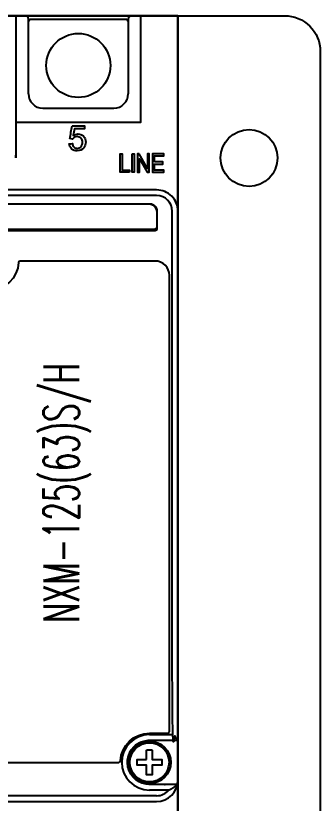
# Model space of a CAD drawing. Header units: millimetres. Extents: x 28713 to 59118, y -54378 to -19615.
# Drawn here: x 37186.5 to 37229.3, y -51756.7 to -51645.9 of the extents above; entities that cross this region are included whole.
import ezdxf

# ---------------------------------------------------------------- set-up
doc = ezdxf.new("R2010")
doc.units = ezdxf.units.MM
doc.header["$LTSCALE"] = 3
for name, color, linetype in [('@.VISIBLE', 7, 'Continuous'), ('equipments', 2, 'Continuous'), ('TEXT', 7, 'Continuous')]:
    doc.layers.add(name, color=color, linetype=linetype)
doc.styles.add('Ann_w01', font='romans.shx', dxfattribs={"width": 0.6, "bigfont": 'chineset.shx'})

msp = doc.modelspace()

# ---------------------------------------------------------------- linework, layer by layer
at = {"layer": '@.VISIBLE'}
msp.add_line((37209.26, -51645.93), (37209.26, -51780.93), dxfattribs=at)
msp.add_lwpolyline([(37229.26, -51650.93), (37229.26, -51775.93, -0.414214), (37224.26, -51780.93), (37116.26, -51780.93, -0.414214), (37111.26, -51775.93), (37111.26, -51650.93, -0.414214), (37116.26, -51645.93), (37224.26, -51645.93, -0.414214)], format="xyb", close=True, dxfattribs=at)
at = {"layer": '@.VISIBLE', "color": 2}
msp.add_circle((37219.26, -51665.93), 4, dxfattribs=at)
at = {"layer": 'equipments'}
for p, q in [((37186.46, -51654.93), (37186.46, -51665.93)), ((37190.26, -51658.93), (37200.26, -51658.93)), ((37186.46, -51665.93), (37186.46, -51665.55)), ((37206.26, -51671.23), (37134.26, -51671.23)), ((37205.26, -51747.03), (37208.46, -51747.03)), ((37206.26, -51755.63), (37134.26, -51755.63)), ((37207.96, -51754.83), (37205.26, -51754.83))]:
    msp.add_line(p, q, dxfattribs=at)
for points in [[(37183.66, -51780.93), (37209.26, -51780.93), (37209.26, -51753.43), (37209.26, -51645.93), (37184.16, -51645.93, 0.414214), (37183.66, -51646.43)], [(37188.26, -51656.93), (37188.26, -51646.43, 0.414214), (37187.76, -51645.93)], [(37202.76, -51645.93, 0.414214), (37202.26, -51646.43), (37202.26, -51656.93)], [(37209.26, -51673.43, 0.414214), (37206.26, -51670.43), (37134.26, -51670.43, 0.414214), (37131.26, -51673.43)], [(37153.99, -51676.49, -0.176327), (37154.95, -51676.13), (37206.06, -51676.13, 0.414214), (37206.36, -51675.83), (37206.36, -51673.43, 0.414214), (37205.36, -51672.43), (37135.16, -51672.43, 0.414214), (37134.16, -51673.43), (37134.16, -51679.33, 0.414214), (37134.46, -51679.63), (37149.69, -51679.63, 0.176327), (37150.65, -51679.28)], [(37155.08, -51675.93), (37205.96, -51675.93, 0.414214), (37206.36, -51675.53)], [(37134.26, -51756.43), (37206.26, -51756.43, 0.414213), (37209.26, -51753.43)]]:
    msp.add_lwpolyline(points, format="xyb", dxfattribs=at)
at = {"layer": 'equipments', "color": 8}
msp.add_lwpolyline([(37204.01, -51645.93), (37204.01, -51660.93), (37186.51, -51660.93), (37186.51, -51645.93)], dxfattribs=at)
at = {"layer": 'equipments'}
msp.add_lwpolyline([(37188.26, -51646.68), (37188.51, -51646.43), (37202.01, -51646.43), (37202.26, -51646.68)], dxfattribs=at)
for points in [[(37202.45, -51667.93), (37201.15, -51667.93), (37201.15, -51665.35), (37201.42, -51665.35), (37201.42, -51667.64), (37202.45, -51667.64)], [(37202.83, -51665.35), (37203.1, -51665.35), (37203.1, -51667.93), (37202.83, -51667.93)], [(37203.82, -51665.35), (37203.59, -51665.35), (37203.59, -51667.93), (37203.85, -51667.93), (37203.85, -51666.05), (37204.95, -51667.93), (37205.23, -51667.93), (37205.23, -51665.35), (37204.97, -51665.35), (37204.97, -51667.4)], [(37205.98, -51666.49), (37205.98, -51665.64), (37207.26, -51665.64), (37207.26, -51665.35), (37205.7, -51665.35), (37205.7, -51667.93), (37207.26, -51667.93), (37207.26, -51667.64), (37205.98, -51667.64), (37205.98, -51666.79), (37207.14, -51666.79), (37207.14, -51666.49)]]:
    msp.add_lwpolyline(points, close=True, dxfattribs=at)
msp.add_lwpolyline([(37187.06, -51680.43, 0.40065), (37186.86, -51680.62, -0.954521), (37178.67, -51680.62, 0.40065), (37178.47, -51680.43), (37162.06, -51680.43, 0.40065), (37161.86, -51680.62, -0.954521), (37153.67, -51680.62, 0.40065), (37153.47, -51680.43), (37134.46, -51680.43, 0.414214), (37132.46, -51682.43), (37132.46, -51746.63, 0.414214), (37132.66, -51746.83), (37135.26, -51746.83, -0.40065), (37139.36, -51750.74, 0.40065), (37139.56, -51750.93), (37200.97, -51750.93, 0.40065), (37201.17, -51750.74, -0.40065), (37205.26, -51746.83), (37207.86, -51746.83, 0.414214), (37208.06, -51746.63), (37208.06, -51682.43, 0.414214), (37206.06, -51680.43)], format="xyb", close=True, dxfattribs=at)
for centre, radius in [((37195.26, -51652.93), 4.5), ((37205.26, -51750.93), 3), ((37205.26, -51750.93), 2.75)]:
    msp.add_circle(centre, radius, dxfattribs=at)
for centre, radius, start, end in [((37190.26, -51656.93), 2, 180, 270), ((37200.26, -51656.93), 2, 270, 0), ((37206.26, -51673.43), 2.2, 0, 90), ((37205.16, -51673.63), 1.2, 0, 75.4801), ((37205.26, -51750.93), 3.9, 90, 270), ((37206.26, -51753.43), 2.2, 270, 320.4793)]:
    msp.add_arc(centre, radius, start, end, dxfattribs=at)
for points, knots in [([(37194.39, -51661.42), (37194.28, -51662.02), (37194.17, -51662.62), (37194.05, -51663.22), (37194.19, -51663.24), (37194.32, -51663.25), (37194.46, -51663.27), (37194.52, -51663.17), (37194.62, -51663.09), (37194.72, -51663.03), (37194.83, -51662.96), (37194.97, -51662.93), (37195.09, -51662.93), (37195.29, -51662.93), (37195.5, -51663.01), (37195.63, -51663.15), (37195.78, -51663.29), (37195.84, -51663.52), (37195.84, -51663.73), (37195.84, -51663.94), (37195.78, -51664.18), (37195.63, -51664.35), (37195.5, -51664.49), (37195.29, -51664.58), (37195.1, -51664.58), (37194.94, -51664.58), (37194.78, -51664.52), (37194.66, -51664.42), (37194.52, -51664.29), (37194.46, -51664.1), (37194.43, -51663.92), (37194.28, -51663.93), (37194.13, -51663.94), (37193.98, -51663.96), (37194, -51664.22), (37194.12, -51664.49), (37194.32, -51664.67), (37194.53, -51664.85), (37194.83, -51664.93), (37195.1, -51664.93), (37195.44, -51664.93), (37195.81, -51664.77), (37196.02, -51664.51), (37196.2, -51664.28), (37196.3, -51663.98), (37196.3, -51663.69), (37196.3, -51663.4), (37196.19, -51663.08), (37195.98, -51662.87), (37195.79, -51662.67), (37195.49, -51662.55), (37195.21, -51662.55), (37194.98, -51662.55), (37194.74, -51662.64), (37194.55, -51662.77), (37194.61, -51662.46), (37194.67, -51662.15), (37194.74, -51661.83), (37195.2, -51661.83), (37195.67, -51661.83), (37196.13, -51661.83), (37196.13, -51661.7), (37196.13, -51661.56), (37196.13, -51661.42), (37195.55, -51661.42), (37194.97, -51661.42), (37194.39, -51661.42)], [0, 0, 0, 0, 1, 1, 1, 2, 2, 2, 2.358285, 2.358285, 2.358285, 2.74524, 2.74524, 2.74524, 3.324791, 3.324791, 3.324791, 3.940658, 3.940658, 3.940658, 4.597852, 4.597852, 4.597852, 5.173168, 5.173168, 5.173168, 5.644567, 5.644567, 5.644567, 6.1925, 6.1925, 6.1925, 7.1925, 7.1925, 7.1925, 7.980863, 7.980863, 7.980863, 8.806427, 8.806427, 8.806427, 9.819619, 9.819619, 9.819619, 10.686753, 10.686753, 10.686753, 11.561627, 11.561627, 11.561627, 12.397471, 12.397471, 12.397471, 13.094315, 13.094315, 13.094315, 14.094315, 14.094315, 14.094315, 15.094315, 15.094315, 15.094315, 16.094315, 16.094315, 16.094315, 17.094315, 17.094315, 17.094315, 17.094315]), ([(37204.86, -51750.53), (37204.42, -51750.53), (37203.98, -51750.53), (37203.53, -51750.53), (37203.53, -51750.6), (37203.52, -51750.73), (37203.51, -51750.87), (37203.51, -51750.93), (37203.51, -51751), (37203.52, -51751.13), (37203.53, -51751.27), (37203.53, -51751.33), (37203.98, -51751.33), (37204.42, -51751.33), (37204.86, -51751.33), (37204.86, -51751.78), (37204.86, -51752.22), (37204.86, -51752.67), (37204.95, -51752.67), (37205.13, -51752.68), (37205.4, -51752.68), (37205.57, -51752.67), (37205.66, -51752.67), (37205.66, -51752.22), (37205.66, -51751.78), (37205.66, -51751.33), (37206.11, -51751.33), (37206.55, -51751.33), (37206.99, -51751.33), (37207, -51751.27), (37207.01, -51751.13), (37207.01, -51751), (37207.01, -51750.93), (37207.01, -51750.87), (37207.01, -51750.73), (37207, -51750.6), (37206.99, -51750.53), (37206.55, -51750.53), (37206.11, -51750.53), (37205.66, -51750.53), (37205.66, -51750.09), (37205.66, -51749.65), (37205.66, -51749.2), (37205.57, -51749.19), (37205.4, -51749.18), (37205.13, -51749.18), (37204.95, -51749.19), (37204.86, -51749.2), (37204.86, -51749.65), (37204.86, -51750.09), (37204.86, -51750.53)], [0, 0, 0, 0, 1, 1, 1, 1.199148, 1.400522, 1.400522, 1.400522, 1.601896, 1.801043, 1.801043, 1.801043, 2.801043, 2.801043, 2.801043, 3.801043, 3.801043, 3.801043, 4.067844, 4.335232, 4.602033, 4.602033, 4.602033, 5.602033, 5.602033, 5.602033, 6.602033, 6.602033, 6.602033, 6.80118, 7.002554, 7.002554, 7.002554, 7.203928, 7.403076, 7.403076, 7.403076, 8.403076, 8.403076, 8.403076, 9.403076, 9.403076, 9.403076, 9.669877, 9.937265, 10.204065, 10.204065, 10.204065, 11.204065, 11.204065, 11.204065, 11.204065])]:
    msp.add_open_spline(points, degree=3, knots=knots, dxfattribs=at)
msp.add_rational_spline([(37207.96, -51754.83), (37208.1, -51754.77), (37208.38, -51754.62), (37208.8, -51754.35), (37209.07, -51754.14), (37209.2, -51754.03), (37207.89, -51754.03), (37206.58, -51754.03), (37205.26, -51754.03), (37203.45, -51754.03), (37202.16, -51752.75), (37202.16, -51750.93), (37202.16, -51749.12), (37203.45, -51747.83), (37205.26, -51747.83), (37206.6, -51747.83), (37207.93, -51747.83), (37209.26, -51747.83), (37209, -51747.57), (37208.73, -51747.3), (37208.46, -51747.03), (37208.46, -51722.5), (37208.46, -51697.97), (37208.46, -51673.43)], [1, 1, 1, 1, 1, 1, 1, 1, 1, 0.804737854124, 0.804737854124, 1, 0.804737854124, 0.804737854124, 1, 1, 1, 1, 1, 1, 1, 1, 1, 1], degree=3, knots=[0, 0, 0, 0, 0.467846, 0.960973, 1.480893, 1.480893, 1.480893, 2.480893, 2.480893, 2.480893, 4.05169, 4.05169, 4.05169, 5.622486, 5.622486, 5.622486, 6.622486, 6.622486, 6.622486, 7.622486, 7.622486, 7.622486, 8.622486, 8.622486, 8.622486, 8.622486], dxfattribs=at)

# ---------------------------------------------------------------- texts
at = {"layer": 'TEXT', "insert": (37193.69, -51713.06), "char_height": 5, "attachment_point": 5, "rotation": 90, "style": 'Ann_w01'}
msp.add_mtext('\\A1;NXM-125(63)S/H', dxfattribs=at)

doc.saveas('drawing.dxf')
